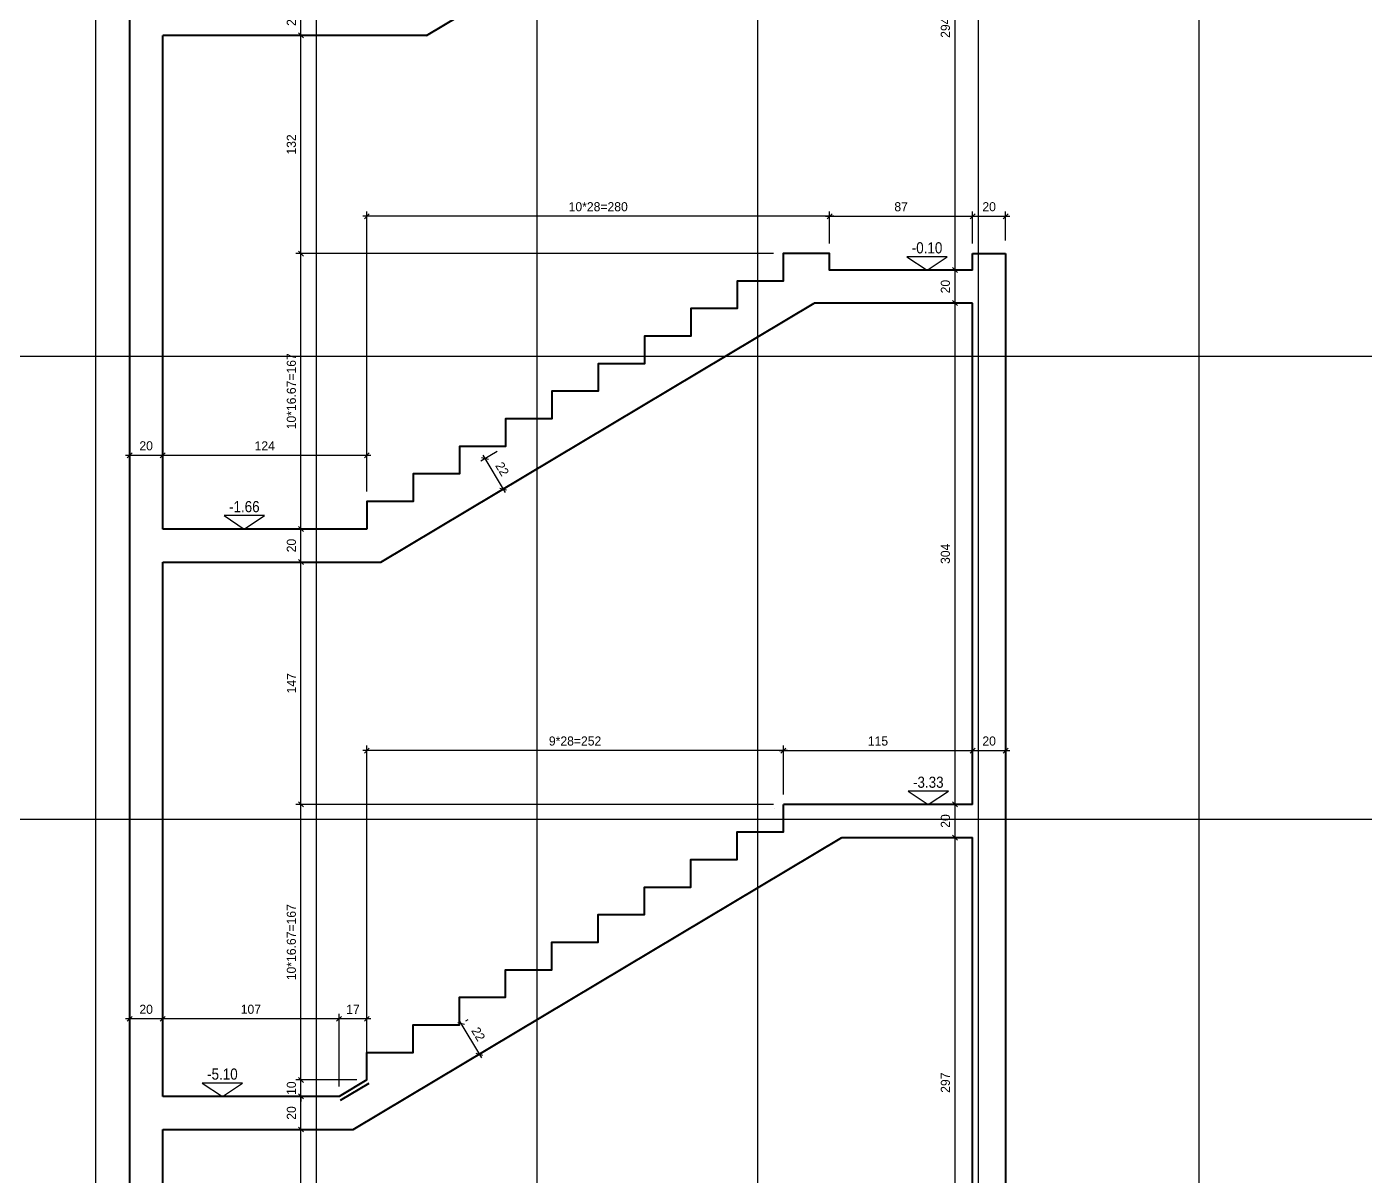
# Model space of a CAD drawing. Header units: inches. Extents: x -5298 to 11252, y 8210 to 22495.
# Drawn here: x 8336 to 9145, y 15499 to 16194 of the extents above; entities that cross this region are included whole.
import ezdxf
from ezdxf.enums import TextEntityAlignment as Align

# ---------------------------------------------------------------- set-up
doc = ezdxf.new("R2010")
doc.units = ezdxf.units.IN
doc.header["$LTSCALE"] = 55
doc.header["$MEASUREMENT"] = 0
doc.layers.get('Defpoints').update_dxf_attribs({"color": 40})
for name, color, linetype in [('BEAM', 3, 'Continuous'), ('dim', 2, 'Continuous'), ('otm-text', 1, 'Continuous'), ('P-lines', 3, 'Continuous')]:
    doc.layers.add(name, color=color, linetype=linetype)
doc.layers.add('W-Conc', color=3, linetype='Continuous', lineweight=40)
doc.styles.add('danmm', font='danmm.shx', dxfattribs={"width": 0.9})
doc.styles.add('HEBTXT', font='hebtxt-weld.shx')
doc.styles.add('ROMANS', font='romans')
doc.dimstyles.new('25', dxfattribs={"dimtxt": 5.5, "dimasz": 3, "dimexe": 3, "dimexo": 6, "dimgap": 3, "dimtad": 1, "dimdec": 0, "dimrnd": 0.5, "dimtxsty": 'HEBTXT', "dimblk1": 'OBLIQUE', "dimblk2": 'OBLIQUE', "dimsah": 1, "dimcen": 1, "dimdle": 2.5, "dimclre": 9, "dimclrt": 3, "dimazin": 3, "dimtfac": 1, "dimtdec": 0, "dimtix": 1, "dimtmove": 2, "dimatfit": 3, "dimldrblk": 'OBLIQUE'})

# ---------------------------------------------------------------- blocks, each defined once
blk = doc.blocks.new('MF1')
blk.add_lwpolyline([(30, 20), (0, 0), (-30, 20)], close=True)
at = {"style": 'ROMANS'}
blk.add_attdef('0', text='', height=6, dxfattribs=at).set_placement((0, 25), align=Align.CENTER)
blk = doc.blocks.new('_OBLIQUE')
at = {"color": 0, "linetype": 'ByBlock'}
blk.add_line((-0.5, -0.5), (0.5, 0.5), dxfattribs=at)
blk = doc.blocks.new('*D1338')
at = {"layer": 'Defpoints', "color": 0, "linetype": 'Continuous', "ltscale": 5, "transparency": 16777216}
for p in [(8625.3, 15940.48, -0.31), (8636.25, 15922.15, -0.31), (8623.78, 15914.69)]:
    blk.add_point(p, dxfattribs=at)
at = {"layer": 'dim', "color": 9, "linetype": 'Continuous', "lineweight": -2, "ltscale": 5, "transparency": 16777216}
for p, q in [((8620.15, 15937.4), (8610.25, 15931.49)), ((8631.1, 15919.07), (8621.2, 15913.15))]:
    blk.add_line(p, q, dxfattribs=at)
at = {"layer": 'dim', "color": 0, "linetype": 'Continuous', "lineweight": -2, "ltscale": 5, "transparency": 16777216}
blk.add_line((8611.54, 15935.17), (8625.06, 15912.55), dxfattribs=at)
at = {"layer": 'dim', "color": 0, "linetype": 'Continuous', "lineweight": -2, "ltscale": 5, "transparency": 16777216, "xscale": 3, "yscale": 3, "zscale": 3}
for p, rotation in [((8612.82, 15933.02), 120.8584392235483), ((8623.78, 15914.69), 300.8584392235483)]:
    blk.add_blockref('_OBLIQUE', p, dxfattribs=dict(at, rotation=rotation))
at = {"layer": 'dim', "color": 3, "linetype": 'Continuous', "ltscale": 5, "transparency": 16777216, "insert": (8623.24, 15926.81), "char_height": 5.5, "attachment_point": 5, "rotation": 300.85844, "style": 'HEBTXT'}
blk.add_mtext('\\A1;22', dxfattribs=at)
blk = doc.blocks.new('*D1339')
at = {"layer": 'Defpoints', "color": 0, "linetype": 'Continuous', "ltscale": 5, "transparency": 16777216}
for p in [(8597.31, 15590.49, -0.31), (8608.29, 15572.11, -0.31), (8609.34, 15572.74)]:
    blk.add_point(p, dxfattribs=at)
at = {"layer": 'dim', "color": 0, "linetype": 'Continuous', "lineweight": -2, "ltscale": 5, "transparency": 16777216}
blk.add_line((8597.08, 15593.26), (8610.62, 15570.6), dxfattribs=at)
at = {"layer": 'dim', "color": 9, "linetype": 'Continuous', "lineweight": -2, "ltscale": 5, "transparency": 16777216}
for p, q in [((8602.46, 15593.57), (8600.93, 15592.66)), ((8613.44, 15575.19), (8611.91, 15574.28))]:
    blk.add_line(p, q, dxfattribs=at)
at = {"layer": 'dim', "color": 0, "linetype": 'Continuous', "lineweight": -2, "ltscale": 5, "transparency": 16777216, "xscale": 3, "yscale": 3, "zscale": 3}
for p, rotation in [((8598.36, 15591.12), 120.8584392422524), ((8609.34, 15572.74), 300.8584392422524)]:
    blk.add_blockref('_OBLIQUE', p, dxfattribs=dict(at, rotation=rotation))
at = {"layer": 'dim', "color": 3, "linetype": 'Continuous', "ltscale": 5, "transparency": 16777216, "insert": (8608.78, 15584.88), "char_height": 5.5, "attachment_point": 5, "rotation": 300.85844, "style": 'HEBTXT'}
blk.add_mtext('\\A1;22', dxfattribs=at)
blk = doc.blocks.new('*D1444')
at = {"layer": 'Defpoints', "color": 0, "linetype": 'Continuous', "ltscale": 5, "transparency": 16777216}
for p in [(8501.44, 15527.16), (8507.22, 15527.16, -0.31), (8793.31, 15407.16, -0.31)]:
    blk.add_point(p, dxfattribs=at)
at = {"layer": 'dim', "color": 9, "linetype": 'Continuous', "lineweight": -2, "ltscale": 5, "transparency": 16777216}
for p, q in [((8501.22, 15527.16), (8498.44, 15527.16)), ((8787.31, 15407.16), (8498.44, 15407.16))]:
    blk.add_line(p, q, dxfattribs=at)
at = {"layer": 'dim', "color": 0, "linetype": 'Continuous', "lineweight": -2, "ltscale": 5, "transparency": 16777216}
blk.add_line((8501.44, 15404.66), (8501.44, 15529.66), dxfattribs=at)
at = {"layer": 'dim', "color": 0, "linetype": 'Continuous', "lineweight": -2, "ltscale": 5, "transparency": 16777216, "xscale": 3, "yscale": 3, "zscale": 3}
for p, rotation in [((8501.44, 15527.16), 90), ((8501.44, 15407.16), 270)]:
    blk.add_blockref('_OBLIQUE', p, dxfattribs=dict(at, rotation=rotation))
at = {"layer": 'dim', "color": 3, "linetype": 'Continuous', "ltscale": 5, "transparency": 16777216, "insert": (8495.69, 15467.16), "char_height": 5.5, "attachment_point": 5, "rotation": 90, "style": 'HEBTXT'}
blk.add_mtext('\\A1;120', dxfattribs=at)
blk = doc.blocks.new('*D1445')
at = {"layer": 'Defpoints', "color": 0, "linetype": 'Continuous', "ltscale": 5, "transparency": 16777216}
for p in [(8501.44, 15547.16), (8508.29, 15547.16, -0.31), (8507.22, 15527.16, -0.31)]:
    blk.add_point(p, dxfattribs=at)
at = {"layer": 'dim', "color": 0, "linetype": 'Continuous', "lineweight": -2, "ltscale": 5, "transparency": 16777216}
blk.add_line((8501.44, 15524.66), (8501.44, 15549.66), dxfattribs=at)
at = {"layer": 'dim', "color": 9, "linetype": 'Continuous', "lineweight": -2, "ltscale": 5, "transparency": 16777216}
for p, q in [((8502.29, 15547.16), (8498.44, 15547.16)), ((8501.22, 15527.16), (8498.44, 15527.16))]:
    blk.add_line(p, q, dxfattribs=at)
at = {"layer": 'dim', "color": 0, "linetype": 'Continuous', "lineweight": -2, "ltscale": 5, "transparency": 16777216, "xscale": 3, "yscale": 3, "zscale": 3}
for p, rotation in [((8501.44, 15547.16), 90), ((8501.44, 15527.16), 270)]:
    blk.add_blockref('_OBLIQUE', p, dxfattribs=dict(at, rotation=rotation))
at = {"layer": 'dim', "color": 3, "linetype": 'Continuous', "ltscale": 5, "transparency": 16777216, "insert": (8495.69, 15537.16), "char_height": 5.5, "attachment_point": 5, "rotation": 90, "style": 'HEBTXT'}
blk.add_mtext('\\A1;20', dxfattribs=at)
blk = doc.blocks.new('*D1446')
at = {"layer": 'Defpoints', "color": 0, "linetype": 'Continuous', "ltscale": 5, "transparency": 16777216}
for p in [(8501.44, 15557.16), (8541.31, 15557.16, -0.31), (8508.29, 15547.16, -0.31)]:
    blk.add_point(p, dxfattribs=at)
at = {"layer": 'dim', "color": 9, "linetype": 'Continuous', "lineweight": -2, "ltscale": 5, "transparency": 16777216}
for p, q in [((8535.31, 15557.16), (8498.44, 15557.16)), ((8502.29, 15547.16), (8498.44, 15547.16))]:
    blk.add_line(p, q, dxfattribs=at)
at = {"layer": 'dim', "color": 0, "linetype": 'Continuous', "lineweight": -2, "ltscale": 5, "transparency": 16777216}
for p, q in [((8501.44, 15557.16), (8501.44, 15560.16)), ((8501.44, 15547.16), (8501.44, 15557.16)), ((8501.44, 15547.16), (8501.44, 15544.16))]:
    blk.add_line(p, q, dxfattribs=at)
at = {"layer": 'dim', "color": 0, "linetype": 'Continuous', "lineweight": -2, "ltscale": 5, "transparency": 16777216, "xscale": 3, "yscale": 3, "zscale": 3}
for p, rotation in [((8501.44, 15557.16), 270), ((8501.44, 15547.16), 90)]:
    blk.add_blockref('_OBLIQUE', p, dxfattribs=dict(at, rotation=rotation))
at = {"layer": 'dim', "color": 3, "linetype": 'Continuous', "ltscale": 5, "transparency": 16777216, "insert": (8495.69, 15552.16), "char_height": 5.5, "attachment_point": 5, "rotation": 90, "style": 'HEBTXT'}
blk.add_mtext('\\A1;10', dxfattribs=at)
blk = doc.blocks.new('*D1447')
at = {"layer": 'Defpoints', "color": 0, "linetype": 'Continuous', "ltscale": 5, "transparency": 16777216}
for p in [(8501.44, 15723.82), (8793.31, 15723.82, -0.31), (8541.31, 15557.16, -0.31)]:
    blk.add_point(p, dxfattribs=at)
at = {"layer": 'dim', "color": 0, "linetype": 'Continuous', "lineweight": -2, "ltscale": 5, "transparency": 16777216}
blk.add_line((8501.44, 15554.66), (8501.44, 15726.32), dxfattribs=at)
at = {"layer": 'dim', "color": 9, "linetype": 'Continuous', "lineweight": -2, "ltscale": 5, "transparency": 16777216}
for p, q in [((8787.31, 15723.82), (8498.44, 15723.82)), ((8535.31, 15557.16), (8498.44, 15557.16))]:
    blk.add_line(p, q, dxfattribs=at)
at = {"layer": 'dim', "color": 0, "linetype": 'Continuous', "lineweight": -2, "ltscale": 5, "transparency": 16777216, "xscale": 3, "yscale": 3, "zscale": 3}
for p, rotation in [((8501.44, 15723.82), 90), ((8501.44, 15557.16), 270)]:
    blk.add_blockref('_OBLIQUE', p, dxfattribs=dict(at, rotation=rotation))
at = {"layer": 'dim', "color": 3, "linetype": 'Continuous', "ltscale": 5, "transparency": 16777216, "insert": (8495.69, 15640.49), "char_height": 5.5, "attachment_point": 5, "rotation": 90, "style": 'HEBTXT'}
blk.add_mtext('\\A1;10*16.67=167', dxfattribs=at)
blk = doc.blocks.new('*D1448')
at = {"layer": 'Defpoints', "color": 0, "linetype": 'Continuous', "ltscale": 5, "transparency": 16777216}
for p in [(8501.44, 15870.48), (8506.86, 15870.48, -0.31), (8793.31, 15723.82, -0.31)]:
    blk.add_point(p, dxfattribs=at)
at = {"layer": 'dim', "color": 0, "linetype": 'Continuous', "lineweight": -2, "ltscale": 5, "transparency": 16777216}
blk.add_line((8501.44, 15721.32), (8501.44, 15872.98), dxfattribs=at)
at = {"layer": 'dim', "color": 9, "linetype": 'Continuous', "lineweight": -2, "ltscale": 5, "transparency": 16777216}
for p, q in [((8500.86, 15870.48), (8498.44, 15870.48)), ((8787.31, 15723.82), (8498.44, 15723.82))]:
    blk.add_line(p, q, dxfattribs=at)
at = {"layer": 'dim', "color": 0, "linetype": 'Continuous', "lineweight": -2, "ltscale": 5, "transparency": 16777216, "xscale": 3, "yscale": 3, "zscale": 3}
for p, rotation in [((8501.44, 15870.48), 90), ((8501.44, 15723.82), 270)]:
    blk.add_blockref('_OBLIQUE', p, dxfattribs=dict(at, rotation=rotation))
at = {"layer": 'dim', "color": 3, "linetype": 'Continuous', "ltscale": 5, "transparency": 16777216, "insert": (8495.69, 15797.15), "char_height": 5.5, "attachment_point": 5, "rotation": 90, "style": 'HEBTXT'}
blk.add_mtext('\\A1;147', dxfattribs=at)
blk = doc.blocks.new('*D1437')
at = {"layer": 'Defpoints', "color": 0, "linetype": 'Continuous', "ltscale": 5, "transparency": 16777216}
for p in [(8501.44, 15890.48), (8507.78, 15890.48, -0.31), (8506.86, 15870.48, -0.31)]:
    blk.add_point(p, dxfattribs=at)
at = {"layer": 'dim', "color": 9, "linetype": 'Continuous', "lineweight": -2, "ltscale": 5, "transparency": 16777216}
for p, q in [((8501.78, 15890.48), (8498.44, 15890.48)), ((8500.86, 15870.48), (8498.44, 15870.48))]:
    blk.add_line(p, q, dxfattribs=at)
at = {"layer": 'dim', "color": 0, "linetype": 'Continuous', "lineweight": -2, "ltscale": 5, "transparency": 16777216}
blk.add_line((8501.44, 15867.98), (8501.44, 15892.98), dxfattribs=at)
at = {"layer": 'dim', "color": 0, "linetype": 'Continuous', "lineweight": -2, "ltscale": 5, "transparency": 16777216, "xscale": 3, "yscale": 3, "zscale": 3}
for p, rotation in [((8501.44, 15890.48), 90), ((8501.44, 15870.48), 270)]:
    blk.add_blockref('_OBLIQUE', p, dxfattribs=dict(at, rotation=rotation))
at = {"layer": 'dim', "color": 3, "linetype": 'Continuous', "ltscale": 5, "transparency": 16777216, "insert": (8495.69, 15880.48), "char_height": 5.5, "attachment_point": 5, "rotation": 90, "style": 'HEBTXT'}
blk.add_mtext('\\A1;20', dxfattribs=at)
blk = doc.blocks.new('*D1438')
at = {"layer": 'Defpoints', "color": 0, "linetype": 'Continuous', "ltscale": 5, "transparency": 16777216}
for p in [(8501.44, 16057.16), (8793.3, 16057.16, -0.31), (8507.78, 15890.48, -0.31)]:
    blk.add_point(p, dxfattribs=at)
at = {"layer": 'dim', "color": 0, "linetype": 'Continuous', "lineweight": -2, "ltscale": 5, "transparency": 16777216}
blk.add_line((8501.44, 15887.98), (8501.44, 16059.66), dxfattribs=at)
at = {"layer": 'dim', "color": 9, "linetype": 'Continuous', "lineweight": -2, "ltscale": 5, "transparency": 16777216}
for p, q in [((8787.3, 16057.16), (8498.44, 16057.16)), ((8501.78, 15890.48), (8498.44, 15890.48))]:
    blk.add_line(p, q, dxfattribs=at)
at = {"layer": 'dim', "color": 0, "linetype": 'Continuous', "lineweight": -2, "ltscale": 5, "transparency": 16777216, "xscale": 3, "yscale": 3, "zscale": 3}
for p, rotation in [((8501.44, 16057.16), 90), ((8501.44, 15890.48), 270)]:
    blk.add_blockref('_OBLIQUE', p, dxfattribs=dict(at, rotation=rotation))
at = {"layer": 'dim', "color": 3, "linetype": 'Continuous', "ltscale": 5, "transparency": 16777216, "insert": (8495.69, 15973.82), "char_height": 5.5, "attachment_point": 5, "rotation": 90, "style": 'HEBTXT'}
blk.add_mtext('\\A1;10*16.67=167', dxfattribs=at)
blk = doc.blocks.new('*D1439')
at = {"layer": 'Defpoints', "color": 0, "linetype": 'Continuous', "ltscale": 5, "transparency": 16777216}
for p in [(8501.44, 16189.16), (8509.35, 16189.16, -0.5), (8793.3, 16057.16, -0.31)]:
    blk.add_point(p, dxfattribs=at)
at = {"layer": 'dim', "color": 9, "linetype": 'Continuous', "lineweight": -2, "ltscale": 5, "transparency": 16777216}
for p, q in [((8503.35, 16189.16), (8498.44, 16189.16)), ((8787.3, 16057.16), (8498.44, 16057.16))]:
    blk.add_line(p, q, dxfattribs=at)
at = {"layer": 'dim', "color": 0, "linetype": 'Continuous', "lineweight": -2, "ltscale": 5, "transparency": 16777216}
blk.add_line((8501.44, 16054.66), (8501.44, 16191.66), dxfattribs=at)
at = {"layer": 'dim', "color": 0, "linetype": 'Continuous', "lineweight": -2, "ltscale": 5, "transparency": 16777216, "xscale": 3, "yscale": 3, "zscale": 3}
for p, rotation in [((8501.44, 16189.16), 90), ((8501.44, 16057.16), 270)]:
    blk.add_blockref('_OBLIQUE', p, dxfattribs=dict(at, rotation=rotation))
at = {"layer": 'dim', "color": 3, "linetype": 'Continuous', "ltscale": 5, "transparency": 16777216, "insert": (8495.69, 16123.16), "char_height": 5.5, "attachment_point": 5, "rotation": 90, "style": 'HEBTXT'}
blk.add_mtext('\\A1;132', dxfattribs=at)
blk = doc.blocks.new('*D1440')
at = {"layer": 'Defpoints', "color": 0, "linetype": 'Continuous', "ltscale": 5, "transparency": 16777216}
for p in [(8501.44, 16208.81), (8508.61, 16208.81, -0.31), (8509.35, 16189.16, -0.5)]:
    blk.add_point(p, dxfattribs=at)
at = {"layer": 'dim', "color": 9, "linetype": 'Continuous', "lineweight": -2, "ltscale": 5, "transparency": 16777216}
for p, q in [((8502.61, 16208.81), (8498.44, 16208.81)), ((8503.35, 16189.16), (8498.44, 16189.16))]:
    blk.add_line(p, q, dxfattribs=at)
at = {"layer": 'dim', "color": 0, "linetype": 'Continuous', "lineweight": -2, "ltscale": 5, "transparency": 16777216}
blk.add_line((8501.44, 16186.66), (8501.44, 16211.31), dxfattribs=at)
at = {"layer": 'dim', "color": 0, "linetype": 'Continuous', "lineweight": -2, "ltscale": 5, "transparency": 16777216, "xscale": 3, "yscale": 3, "zscale": 3}
for p, rotation in [((8501.44, 16208.81), 90), ((8501.44, 16189.16), 270)]:
    blk.add_blockref('_OBLIQUE', p, dxfattribs=dict(at, rotation=rotation))
at = {"layer": 'dim', "color": 3, "linetype": 'Continuous', "ltscale": 5, "transparency": 16777216, "insert": (8495.69, 16198.98), "char_height": 5.5, "attachment_point": 5, "rotation": 90, "style": 'HEBTXT'}
blk.add_mtext('\\A1;20', dxfattribs=at)
blk = doc.blocks.new('*D1465')
at = {"layer": 'Defpoints', "color": 0, "linetype": 'Continuous', "ltscale": 5, "transparency": 16777216}
for p in [(8899.51, 16340.46, 0.35), (8897.11, 16047.16), (8902.25, 16047.16, -0.31)]:
    blk.add_point(p, dxfattribs=at)
at = {"layer": 'dim', "color": 0, "linetype": 'Continuous', "lineweight": -2, "ltscale": 5, "transparency": 16777216}
blk.add_line((8897.11, 16342.96), (8897.11, 16044.66), dxfattribs=at)
at = {"layer": 'dim', "color": 9, "linetype": 'Continuous', "lineweight": -2, "ltscale": 5, "transparency": 16777216}
for p, q in [((8893.51, 16340.46), (8894.11, 16340.46)), ((8896.25, 16047.16), (8894.11, 16047.16))]:
    blk.add_line(p, q, dxfattribs=at)
at = {"layer": 'dim', "color": 0, "linetype": 'Continuous', "lineweight": -2, "ltscale": 5, "transparency": 16777216, "xscale": 3, "yscale": 3, "zscale": 3}
for p, rotation in [((8897.11, 16340.46), 90), ((8897.11, 16047.16), 270)]:
    blk.add_blockref('_OBLIQUE', p, dxfattribs=dict(at, rotation=rotation))
at = {"layer": 'dim', "color": 3, "linetype": 'Continuous', "ltscale": 5, "transparency": 16777216, "insert": (8891.36, 16193.81), "char_height": 5.5, "attachment_point": 5, "rotation": 90, "style": 'HEBTXT'}
blk.add_mtext('\\A1;294', dxfattribs=at)
blk = doc.blocks.new('*D1466')
at = {"layer": 'Defpoints', "color": 0, "linetype": 'Continuous', "ltscale": 5, "transparency": 16777216}
for p in [(8902.25, 16047.16, -0.31), (8897.11, 16027.16), (8902.25, 16027.16, 0.38)]:
    blk.add_point(p, dxfattribs=at)
at = {"layer": 'dim', "color": 0, "linetype": 'Continuous', "lineweight": -2, "ltscale": 5, "transparency": 16777216}
blk.add_line((8897.11, 16049.66), (8897.11, 16024.66), dxfattribs=at)
at = {"layer": 'dim', "color": 9, "linetype": 'Continuous', "lineweight": -2, "ltscale": 5, "transparency": 16777216}
for p, q in [((8896.25, 16047.16), (8894.11, 16047.16)), ((8896.25, 16027.16), (8894.11, 16027.16))]:
    blk.add_line(p, q, dxfattribs=at)
at = {"layer": 'dim', "color": 0, "linetype": 'Continuous', "lineweight": -2, "ltscale": 5, "transparency": 16777216, "xscale": 3, "yscale": 3, "zscale": 3}
for p, rotation in [((8897.11, 16047.16), 90), ((8897.11, 16027.16), 270)]:
    blk.add_blockref('_OBLIQUE', p, dxfattribs=dict(at, rotation=rotation))
at = {"layer": 'dim', "color": 3, "linetype": 'Continuous', "ltscale": 5, "transparency": 16777216, "insert": (8891.36, 16037.16), "char_height": 5.5, "attachment_point": 5, "rotation": 90, "style": 'HEBTXT'}
blk.add_mtext('\\A1;20', dxfattribs=at)
blk = doc.blocks.new('*D1484')
at = {"layer": 'Defpoints', "color": 0, "linetype": 'Continuous', "ltscale": 5, "transparency": 16777216}
for p in [(8902.25, 16027.16, 0.38), (8897.11, 15723.82), (8902.25, 15723.82, -0.31)]:
    blk.add_point(p, dxfattribs=at)
at = {"layer": 'dim', "color": 9, "linetype": 'Continuous', "lineweight": -2, "ltscale": 5, "transparency": 16777216}
for p, q in [((8896.25, 16027.16), (8894.11, 16027.16)), ((8896.25, 15723.82), (8894.11, 15723.82))]:
    blk.add_line(p, q, dxfattribs=at)
at = {"layer": 'dim', "color": 0, "linetype": 'Continuous', "lineweight": -2, "ltscale": 5, "transparency": 16777216}
blk.add_line((8897.11, 16029.66), (8897.11, 15721.32), dxfattribs=at)
at = {"layer": 'dim', "color": 0, "linetype": 'Continuous', "lineweight": -2, "ltscale": 5, "transparency": 16777216, "xscale": 3, "yscale": 3, "zscale": 3}
for p, rotation in [((8897.11, 16027.16), 90), ((8897.11, 15723.82), 270)]:
    blk.add_blockref('_OBLIQUE', p, dxfattribs=dict(at, rotation=rotation))
at = {"layer": 'dim', "color": 3, "linetype": 'Continuous', "ltscale": 5, "transparency": 16777216, "insert": (8891.36, 15875.49), "char_height": 5.5, "attachment_point": 5, "rotation": 90, "style": 'HEBTXT'}
blk.add_mtext('\\A1;304', dxfattribs=at)
blk = doc.blocks.new('*D1485')
at = {"layer": 'Defpoints', "color": 0, "linetype": 'Continuous', "ltscale": 5, "transparency": 16777216}
for p in [(8902.25, 15723.82, -0.31), (8897.11, 15703.82), (8899.86, 15703.82, -0.31)]:
    blk.add_point(p, dxfattribs=at)
at = {"layer": 'dim', "color": 0, "linetype": 'Continuous', "lineweight": -2, "ltscale": 5, "transparency": 16777216}
blk.add_line((8897.11, 15726.32), (8897.11, 15701.32), dxfattribs=at)
at = {"layer": 'dim', "color": 9, "linetype": 'Continuous', "lineweight": -2, "ltscale": 5, "transparency": 16777216}
for p, q in [((8896.25, 15723.82), (8894.11, 15723.82)), ((8893.86, 15703.82), (8894.11, 15703.82))]:
    blk.add_line(p, q, dxfattribs=at)
at = {"layer": 'dim', "color": 0, "linetype": 'Continuous', "lineweight": -2, "ltscale": 5, "transparency": 16777216, "xscale": 3, "yscale": 3, "zscale": 3}
for p, rotation in [((8897.11, 15723.82), 90), ((8897.11, 15703.82), 270)]:
    blk.add_blockref('_OBLIQUE', p, dxfattribs=dict(at, rotation=rotation))
at = {"layer": 'dim', "color": 3, "linetype": 'Continuous', "ltscale": 5, "transparency": 16777216, "insert": (8891.36, 15713.82), "char_height": 5.5, "attachment_point": 5, "rotation": 90, "style": 'HEBTXT'}
blk.add_mtext('\\A1;20', dxfattribs=at)
blk = doc.blocks.new('*D1486')
at = {"layer": 'Defpoints', "color": 0, "linetype": 'Continuous', "ltscale": 5, "transparency": 16777216}
for p in [(8899.86, 15703.82, -0.31), (8897.11, 15407.16), (8902.25, 15407.16, -0.31)]:
    blk.add_point(p, dxfattribs=at)
at = {"layer": 'dim', "color": 9, "linetype": 'Continuous', "lineweight": -2, "ltscale": 5, "transparency": 16777216}
for p, q in [((8893.86, 15703.82), (8894.11, 15703.82)), ((8896.25, 15407.16), (8894.11, 15407.16))]:
    blk.add_line(p, q, dxfattribs=at)
at = {"layer": 'dim', "color": 0, "linetype": 'Continuous', "lineweight": -2, "ltscale": 5, "transparency": 16777216}
blk.add_line((8897.11, 15706.32), (8897.11, 15404.66), dxfattribs=at)
at = {"layer": 'dim', "color": 0, "linetype": 'Continuous', "lineweight": -2, "ltscale": 5, "transparency": 16777216, "xscale": 3, "yscale": 3, "zscale": 3}
for p, rotation in [((8897.11, 15703.82), 90), ((8897.11, 15407.16), 270)]:
    blk.add_blockref('_OBLIQUE', p, dxfattribs=dict(at, rotation=rotation))
at = {"layer": 'dim', "color": 3, "linetype": 'Continuous', "ltscale": 5, "transparency": 16777216, "insert": (8891.36, 15555.49), "char_height": 5.5, "attachment_point": 5, "rotation": 90, "style": 'HEBTXT'}
blk.add_mtext('\\A1;297', dxfattribs=at)
blk = doc.blocks.new('*D1490')
at = {"layer": 'Defpoints', "color": 0, "linetype": 'Continuous', "ltscale": 5, "transparency": 16777216}
for p in [(8907.81, 15756.43), (8907.81, 15736.38, 0.41), (8793.31, 15723.82, -0.31)]:
    blk.add_point(p, dxfattribs=at)
at = {"layer": 'dim', "color": 9, "linetype": 'Continuous', "lineweight": -2, "ltscale": 5, "transparency": 16777216}
for p, q in [((8793.31, 15729.82), (8793.31, 15759.43)), ((8907.81, 15742.38), (8907.81, 15759.43))]:
    blk.add_line(p, q, dxfattribs=at)
at = {"layer": 'dim', "color": 0, "linetype": 'Continuous', "lineweight": -2, "ltscale": 5, "transparency": 16777216}
blk.add_line((8790.81, 15756.43), (8910.31, 15756.43), dxfattribs=at)
at = {"layer": 'dim', "color": 0, "linetype": 'Continuous', "lineweight": -2, "ltscale": 5, "transparency": 16777216, "xscale": 3, "yscale": 3, "zscale": 3, "rotation": 180}
blk.add_blockref('_OBLIQUE', (8793.31, 15756.43), dxfattribs=at)
at = {"layer": 'dim', "color": 0, "linetype": 'Continuous', "lineweight": -2, "ltscale": 5, "transparency": 16777216, "xscale": 3, "yscale": 3, "zscale": 3}
blk.add_blockref('_OBLIQUE', (8907.81, 15756.43), dxfattribs=at)
at = {"layer": 'dim', "color": 3, "linetype": 'Continuous', "ltscale": 5, "transparency": 16777216, "insert": (8850.56, 15762.18), "char_height": 5.5, "attachment_point": 5, "style": 'HEBTXT'}
blk.add_mtext('\\A1;115', dxfattribs=at)
blk = doc.blocks.new('*D1491')
at = {"layer": 'Defpoints', "color": 0, "linetype": 'Continuous', "ltscale": 5, "transparency": 16777216}
for p in [(8927.81, 15756.43), (8927.81, 15752.18, 0.42), (8907.81, 15736.38, 0.41)]:
    blk.add_point(p, dxfattribs=at)
at = {"layer": 'dim', "color": 9, "linetype": 'Continuous', "lineweight": -2, "ltscale": 5, "transparency": 16777216}
for p, q in [((8907.81, 15742.38), (8907.81, 15759.43)), ((8927.81, 15758.18), (8927.81, 15759.43))]:
    blk.add_line(p, q, dxfattribs=at)
at = {"layer": 'dim', "color": 0, "linetype": 'Continuous', "lineweight": -2, "ltscale": 5, "transparency": 16777216}
blk.add_line((8905.31, 15756.43), (8930.31, 15756.43), dxfattribs=at)
at = {"layer": 'dim', "color": 0, "linetype": 'Continuous', "lineweight": -2, "ltscale": 5, "transparency": 16777216, "xscale": 3, "yscale": 3, "zscale": 3, "rotation": 180}
blk.add_blockref('_OBLIQUE', (8907.81, 15756.43), dxfattribs=at)
at = {"layer": 'dim', "color": 0, "linetype": 'Continuous', "lineweight": -2, "ltscale": 5, "transparency": 16777216, "xscale": 3, "yscale": 3, "zscale": 3}
blk.add_blockref('_OBLIQUE', (8927.81, 15756.43), dxfattribs=at)
at = {"layer": 'dim', "color": 3, "linetype": 'Continuous', "ltscale": 5, "transparency": 16777216, "insert": (8917.81, 15762.18), "char_height": 5.5, "attachment_point": 5, "style": 'HEBTXT'}
blk.add_mtext('\\A1;20', dxfattribs=at)
blk = doc.blocks.new('*D1492')
at = {"layer": 'Defpoints', "color": 0, "linetype": 'Continuous', "ltscale": 5, "transparency": 16777216}
for p in [(8541.31, 15756.43), (8793.31, 15723.82, -0.31), (8541.31, 15573.82, -0.31)]:
    blk.add_point(p, dxfattribs=at)
at = {"layer": 'dim', "color": 9, "linetype": 'Continuous', "lineweight": -2, "ltscale": 5, "transparency": 16777216}
for p, q in [((8541.31, 15579.82), (8541.31, 15759.43)), ((8793.31, 15729.82), (8793.31, 15759.43))]:
    blk.add_line(p, q, dxfattribs=at)
at = {"layer": 'dim', "color": 0, "linetype": 'Continuous', "lineweight": -2, "ltscale": 5, "transparency": 16777216}
blk.add_line((8795.81, 15756.43), (8538.81, 15756.43), dxfattribs=at)
at = {"layer": 'dim', "color": 0, "linetype": 'Continuous', "lineweight": -2, "ltscale": 5, "transparency": 16777216, "xscale": 3, "yscale": 3, "zscale": 3, "rotation": 180}
blk.add_blockref('_OBLIQUE', (8541.31, 15756.43), dxfattribs=at)
at = {"layer": 'dim', "color": 0, "linetype": 'Continuous', "lineweight": -2, "ltscale": 5, "transparency": 16777216, "xscale": 3, "yscale": 3, "zscale": 3}
blk.add_blockref('_OBLIQUE', (8793.31, 15756.43), dxfattribs=at)
at = {"layer": 'dim', "color": 3, "linetype": 'Continuous', "ltscale": 5, "transparency": 16777216, "insert": (8667.31, 15762.18), "char_height": 5.5, "attachment_point": 5, "style": 'HEBTXT'}
blk.add_mtext('\\A1;9*28=252', dxfattribs=at)
blk = doc.blocks.new('*D1493')
at = {"layer": 'Defpoints', "color": 0, "linetype": 'Continuous', "ltscale": 5, "transparency": 16777216}
for p in [(8524.53, 15594.12), (8541.31, 15557.16, -0.31), (8524.53, 15547.16, -0.31)]:
    blk.add_point(p, dxfattribs=at)
at = {"layer": 'dim', "color": 9, "linetype": 'Continuous', "lineweight": -2, "ltscale": 5, "transparency": 16777216}
for p, q in [((8524.53, 15553.16), (8524.53, 15597.12)), ((8541.31, 15563.16), (8541.31, 15597.12))]:
    blk.add_line(p, q, dxfattribs=at)
at = {"layer": 'dim', "color": 0, "linetype": 'Continuous', "lineweight": -2, "ltscale": 5, "transparency": 16777216}
blk.add_line((8543.81, 15594.12), (8522.03, 15594.12), dxfattribs=at)
at = {"layer": 'dim', "color": 0, "linetype": 'Continuous', "lineweight": -2, "ltscale": 5, "transparency": 16777216, "xscale": 3, "yscale": 3, "zscale": 3, "rotation": 180}
blk.add_blockref('_OBLIQUE', (8524.53, 15594.12), dxfattribs=at)
at = {"layer": 'dim', "color": 0, "linetype": 'Continuous', "lineweight": -2, "ltscale": 5, "transparency": 16777216, "xscale": 3, "yscale": 3, "zscale": 3}
blk.add_blockref('_OBLIQUE', (8541.31, 15594.12), dxfattribs=at)
at = {"layer": 'dim', "color": 3, "linetype": 'Continuous', "ltscale": 5, "transparency": 16777216, "insert": (8532.92, 15599.87), "char_height": 5.5, "attachment_point": 5, "style": 'HEBTXT'}
blk.add_mtext('\\A1;17', dxfattribs=at)
blk = doc.blocks.new('*D1494')
at = {"layer": 'Defpoints', "color": 0, "linetype": 'Continuous', "ltscale": 5, "transparency": 16777216}
for p in [(8417.81, 15594.12), (8417.81, 15581.56, 0.12), (8524.53, 15547.16, -0.31)]:
    blk.add_point(p, dxfattribs=at)
at = {"layer": 'dim', "color": 9, "linetype": 'Continuous', "lineweight": -2, "ltscale": 5, "transparency": 16777216}
for p, q in [((8417.81, 15587.56), (8417.81, 15597.12)), ((8524.53, 15553.16), (8524.53, 15597.12))]:
    blk.add_line(p, q, dxfattribs=at)
at = {"layer": 'dim', "color": 0, "linetype": 'Continuous', "lineweight": -2, "ltscale": 5, "transparency": 16777216}
blk.add_line((8527.03, 15594.12), (8415.31, 15594.12), dxfattribs=at)
at = {"layer": 'dim', "color": 0, "linetype": 'Continuous', "lineweight": -2, "ltscale": 5, "transparency": 16777216, "xscale": 3, "yscale": 3, "zscale": 3, "rotation": 180}
blk.add_blockref('_OBLIQUE', (8417.81, 15594.12), dxfattribs=at)
at = {"layer": 'dim', "color": 0, "linetype": 'Continuous', "lineweight": -2, "ltscale": 5, "transparency": 16777216, "xscale": 3, "yscale": 3, "zscale": 3}
blk.add_blockref('_OBLIQUE', (8524.53, 15594.12), dxfattribs=at)
at = {"layer": 'dim', "color": 3, "linetype": 'Continuous', "ltscale": 5, "transparency": 16777216, "insert": (8471.17, 15599.87), "char_height": 5.5, "attachment_point": 5, "style": 'HEBTXT'}
blk.add_mtext('\\A1;107', dxfattribs=at)
blk = doc.blocks.new('*D1495')
at = {"layer": 'Defpoints', "color": 0, "linetype": 'Continuous', "ltscale": 5, "transparency": 16777216}
for p in [(8397.81, 15594.12), (8397.81, 15581.56, 0.11), (8417.81, 15581.56, 0.12)]:
    blk.add_point(p, dxfattribs=at)
at = {"layer": 'dim', "color": 9, "linetype": 'Continuous', "lineweight": -2, "ltscale": 5, "transparency": 16777216}
for p, q in [((8397.81, 15587.56), (8397.81, 15597.12)), ((8417.81, 15587.56), (8417.81, 15597.12))]:
    blk.add_line(p, q, dxfattribs=at)
at = {"layer": 'dim', "color": 0, "linetype": 'Continuous', "lineweight": -2, "ltscale": 5, "transparency": 16777216}
blk.add_line((8420.31, 15594.12), (8395.31, 15594.12), dxfattribs=at)
at = {"layer": 'dim', "color": 0, "linetype": 'Continuous', "lineweight": -2, "ltscale": 5, "transparency": 16777216, "xscale": 3, "yscale": 3, "zscale": 3, "rotation": 180}
blk.add_blockref('_OBLIQUE', (8397.81, 15594.12), dxfattribs=at)
at = {"layer": 'dim', "color": 0, "linetype": 'Continuous', "lineweight": -2, "ltscale": 5, "transparency": 16777216, "xscale": 3, "yscale": 3, "zscale": 3}
blk.add_blockref('_OBLIQUE', (8417.81, 15594.12), dxfattribs=at)
at = {"layer": 'dim', "color": 3, "linetype": 'Continuous', "ltscale": 5, "transparency": 16777216, "insert": (8407.81, 15599.87), "char_height": 5.5, "attachment_point": 5, "style": 'HEBTXT'}
blk.add_mtext('\\A1;20', dxfattribs=at)
blk = doc.blocks.new('*D1496')
at = {"layer": 'Defpoints', "color": 0, "linetype": 'Continuous', "ltscale": 5, "transparency": 16777216}
for p in [(8907.81, 16079.7), (8821.3, 16057.16, -0.31), (8907.81, 16057.16, 0.4)]:
    blk.add_point(p, dxfattribs=at)
at = {"layer": 'dim', "color": 9, "linetype": 'Continuous', "lineweight": -2, "ltscale": 5, "transparency": 16777216}
for p, q in [((8821.3, 16063.16), (8821.3, 16082.7)), ((8907.81, 16063.16), (8907.81, 16082.7))]:
    blk.add_line(p, q, dxfattribs=at)
at = {"layer": 'dim', "color": 0, "linetype": 'Continuous', "lineweight": -2, "ltscale": 5, "transparency": 16777216}
blk.add_line((8818.8, 16079.7), (8910.31, 16079.7), dxfattribs=at)
at = {"layer": 'dim', "color": 0, "linetype": 'Continuous', "lineweight": -2, "ltscale": 5, "transparency": 16777216, "xscale": 3, "yscale": 3, "zscale": 3, "rotation": 180}
blk.add_blockref('_OBLIQUE', (8821.3, 16079.7), dxfattribs=at)
at = {"layer": 'dim', "color": 0, "linetype": 'Continuous', "lineweight": -2, "ltscale": 5, "transparency": 16777216, "xscale": 3, "yscale": 3, "zscale": 3}
blk.add_blockref('_OBLIQUE', (8907.81, 16079.7), dxfattribs=at)
at = {"layer": 'dim', "color": 3, "linetype": 'Continuous', "ltscale": 5, "transparency": 16777216, "insert": (8864.56, 16085.45), "char_height": 5.5, "attachment_point": 5, "style": 'HEBTXT'}
blk.add_mtext('\\A1;87', dxfattribs=at)
blk = doc.blocks.new('*D1497')
at = {"layer": 'Defpoints', "color": 0, "linetype": 'Continuous', "ltscale": 5, "transparency": 16777216}
for p in [(8927.81, 16079.7), (8927.81, 16058.96, 0.4), (8907.81, 16057.16, 0.4)]:
    blk.add_point(p, dxfattribs=at)
at = {"layer": 'dim', "color": 9, "linetype": 'Continuous', "lineweight": -2, "ltscale": 5, "transparency": 16777216}
for p, q in [((8907.81, 16063.16), (8907.81, 16082.7)), ((8927.81, 16064.96), (8927.81, 16082.7))]:
    blk.add_line(p, q, dxfattribs=at)
at = {"layer": 'dim', "color": 0, "linetype": 'Continuous', "lineweight": -2, "ltscale": 5, "transparency": 16777216}
blk.add_line((8905.31, 16079.7), (8930.31, 16079.7), dxfattribs=at)
at = {"layer": 'dim', "color": 0, "linetype": 'Continuous', "lineweight": -2, "ltscale": 5, "transparency": 16777216, "xscale": 3, "yscale": 3, "zscale": 3, "rotation": 180}
blk.add_blockref('_OBLIQUE', (8907.81, 16079.7), dxfattribs=at)
at = {"layer": 'dim', "color": 0, "linetype": 'Continuous', "lineweight": -2, "ltscale": 5, "transparency": 16777216, "xscale": 3, "yscale": 3, "zscale": 3}
blk.add_blockref('_OBLIQUE', (8927.81, 16079.7), dxfattribs=at)
at = {"layer": 'dim', "color": 3, "linetype": 'Continuous', "ltscale": 5, "transparency": 16777216, "insert": (8917.81, 16085.45), "char_height": 5.5, "attachment_point": 5, "style": 'HEBTXT'}
blk.add_mtext('\\A1;20', dxfattribs=at)
blk = doc.blocks.new('*D1498')
at = {"layer": 'Defpoints', "color": 0, "linetype": 'Continuous', "ltscale": 5, "transparency": 16777216}
for p in [(8541.31, 16079.7), (8821.3, 16057.16, -0.31), (8541.31, 15907.14, -0.31)]:
    blk.add_point(p, dxfattribs=at)
at = {"layer": 'dim', "color": 9, "linetype": 'Continuous', "lineweight": -2, "ltscale": 5, "transparency": 16777216}
for p, q in [((8541.31, 15913.14), (8541.31, 16082.7)), ((8821.3, 16063.16), (8821.3, 16082.7))]:
    blk.add_line(p, q, dxfattribs=at)
at = {"layer": 'dim', "color": 0, "linetype": 'Continuous', "lineweight": -2, "ltscale": 5, "transparency": 16777216}
blk.add_line((8823.8, 16079.7), (8538.81, 16079.7), dxfattribs=at)
at = {"layer": 'dim', "color": 0, "linetype": 'Continuous', "lineweight": -2, "ltscale": 5, "transparency": 16777216, "xscale": 3, "yscale": 3, "zscale": 3, "rotation": 180}
blk.add_blockref('_OBLIQUE', (8541.31, 16079.7), dxfattribs=at)
at = {"layer": 'dim', "color": 0, "linetype": 'Continuous', "lineweight": -2, "ltscale": 5, "transparency": 16777216, "xscale": 3, "yscale": 3, "zscale": 3}
blk.add_blockref('_OBLIQUE', (8821.3, 16079.7), dxfattribs=at)
at = {"layer": 'dim', "color": 3, "linetype": 'Continuous', "ltscale": 5, "transparency": 16777216, "insert": (8681.3, 16085.45), "char_height": 5.5, "attachment_point": 5, "style": 'HEBTXT'}
blk.add_mtext('\\A1;10*28=280', dxfattribs=at)
blk = doc.blocks.new('*D1499')
at = {"layer": 'Defpoints', "color": 0, "linetype": 'Continuous', "ltscale": 5, "transparency": 16777216}
for p in [(8417.81, 15935.05), (8417.81, 15907.14, 0.09), (8541.31, 15907.14, -0.31)]:
    blk.add_point(p, dxfattribs=at)
at = {"layer": 'dim', "color": 9, "linetype": 'Continuous', "lineweight": -2, "ltscale": 5, "transparency": 16777216}
for p, q in [((8417.81, 15913.14), (8417.81, 15938.05)), ((8541.31, 15913.14), (8541.31, 15938.05))]:
    blk.add_line(p, q, dxfattribs=at)
at = {"layer": 'dim', "color": 0, "linetype": 'Continuous', "lineweight": -2, "ltscale": 5, "transparency": 16777216}
blk.add_line((8543.81, 15935.05), (8415.31, 15935.05), dxfattribs=at)
at = {"layer": 'dim', "color": 0, "linetype": 'Continuous', "lineweight": -2, "ltscale": 5, "transparency": 16777216, "xscale": 3, "yscale": 3, "zscale": 3, "rotation": 180}
blk.add_blockref('_OBLIQUE', (8417.81, 15935.05), dxfattribs=at)
at = {"layer": 'dim', "color": 0, "linetype": 'Continuous', "lineweight": -2, "ltscale": 5, "transparency": 16777216, "xscale": 3, "yscale": 3, "zscale": 3}
blk.add_blockref('_OBLIQUE', (8541.31, 15935.05), dxfattribs=at)
at = {"layer": 'dim', "color": 3, "linetype": 'Continuous', "ltscale": 5, "transparency": 16777216, "insert": (8479.56, 15940.8), "char_height": 5.5, "attachment_point": 5, "style": 'HEBTXT'}
blk.add_mtext('\\A1;124', dxfattribs=at)
blk = doc.blocks.new('*D1500')
at = {"layer": 'Defpoints', "color": 0, "linetype": 'Continuous', "ltscale": 5, "transparency": 16777216}
for p in [(8397.81, 15935.05), (8397.81, 15919.24, 0.07), (8417.81, 15907.14, 0.09)]:
    blk.add_point(p, dxfattribs=at)
at = {"layer": 'dim', "color": 9, "linetype": 'Continuous', "lineweight": -2, "ltscale": 5, "transparency": 16777216}
for p, q in [((8397.81, 15925.24), (8397.81, 15938.05)), ((8417.81, 15913.14), (8417.81, 15938.05))]:
    blk.add_line(p, q, dxfattribs=at)
at = {"layer": 'dim', "color": 0, "linetype": 'Continuous', "lineweight": -2, "ltscale": 5, "transparency": 16777216}
blk.add_line((8420.31, 15935.05), (8395.31, 15935.05), dxfattribs=at)
at = {"layer": 'dim', "color": 0, "linetype": 'Continuous', "lineweight": -2, "ltscale": 5, "transparency": 16777216, "xscale": 3, "yscale": 3, "zscale": 3, "rotation": 180}
blk.add_blockref('_OBLIQUE', (8397.81, 15935.05), dxfattribs=at)
at = {"layer": 'dim', "color": 0, "linetype": 'Continuous', "lineweight": -2, "ltscale": 5, "transparency": 16777216, "xscale": 3, "yscale": 3, "zscale": 3}
blk.add_blockref('_OBLIQUE', (8417.81, 15935.05), dxfattribs=at)
at = {"layer": 'dim', "color": 3, "linetype": 'Continuous', "ltscale": 5, "transparency": 16777216, "insert": (8407.81, 15940.8), "char_height": 5.5, "attachment_point": 5, "style": 'HEBTXT'}
blk.add_mtext('\\A1;20', dxfattribs=at)

msp = doc.modelspace()

# ---------------------------------------------------------------- linework, layer by layer
at = {"layer": 'BEAM', "color": 5}
for p, q in [((8377.438, 11513.244), (8377.438, 18236.017)), ((8510.932, 11513.244), (8510.932, 18236.017)), ((8644.426, 11513.244), (8644.426, 18236.017)), ((8777.92, 11513.244), (8777.92, 18236.017)), ((8911.414, 11513.244), (8911.414, 18236.017)), ((9044.908, 11513.244), (9044.908, 18236.017)), ((7576.475, 15995.093), (10780.328, 15995.093)), ((7576.475, 15714.977), (10780.328, 15714.977))]:
    msp.add_line(p, q, dxfattribs=at)
at = {"layer": 'dim', "ltscale": 5, "elevation": -0.655}
msp.add_lwpolyline([(8787.686, 15721.325), (8787.811, 15721.325)], dxfattribs=at)
at = {"layer": 'W-Conc', "ltscale": 5}
for p, q in [((8397.806, 16869.685, -0.473), (8397.806, 15127.16, -0.296)), ((8577.379, 16189.16, -1.271), (8831.512, 16340.46, -1.271)), ((8417.811, 15890.48, -0.364), (8417.811, 16189.16, -0.396)), ((8907.81, 16047.16, -0.073), (8907.81, 16057.16, -0.075)), ((8907.81, 16057.16, -0.954), (8927.807, 16057.16, -0.954)), ((8927.807, 16057.16, -0.048), (8927.806, 15127.16, 0.014)), ((8549.781, 15870.48, -0.757), (8812.006, 16027.16, -0.762)), ((8907.81, 16027.16, -0.071), (8812.006, 16027.16, -0.071)), ((8907.81, 15723.82, -0.038), (8907.81, 16027.16, -0.071)), ((8417.811, 15547.16, -0.328), (8417.811, 15870.48, -0.362)), ((8533.05, 15527.16, -0.757), (8828.714, 15703.82, -0.762)), ((8907.81, 15407.16, -0.004), (8907.81, 15703.82, -0.036)), ((8542.52, 15554.971, -0.758), (8525.215, 15544.66, -0.758)), ((8417.811, 15247.16, -0.296), (8417.811, 15527.16, -0.326))]:
    msp.add_line(p, q, dxfattribs=at)
for points, elevation in [([(8577.379, 16189.16), (8417.811, 16189.16)], -0.954), ([(8907.81, 16047.16), (8821.301, 16047.16), (8821.301, 16057.16), (8793.301, 16057.16), (8793.301, 16040.5), (8765.309, 16040.5), (8765.301, 16023.83), (8737.301, 16023.83), (8737.301, 16007.16), (8709.301, 16007.16), (8709.301, 15990.49), (8681.301, 15990.49), (8681.301, 15973.82), (8653.301, 15973.82), (8653.301, 15957.15), (8625.301, 15957.15), (8625.301, 15940.48), (8597.301, 15940.48), (8597.301, 15923.81), (8569.301, 15923.81), (8569.301, 15907.14), (8541.307, 15907.141), (8541.307, 15890.48)], -0.762), ([(8541.309, 15890.48), (8417.811, 15890.48)], -0.762), ([(8417.811, 15870.48), (8549.781, 15870.48)], -0.762), ([(8541.312, 15557.16), (8541.312, 15557.16), (8541.312, 15573.821), (8569.307, 15573.82), (8569.307, 15590.49), (8597.307, 15590.49), (8597.307, 15607.16), (8625.307, 15607.16), (8625.307, 15623.83), (8653.307, 15623.83), (8653.307, 15640.5), (8681.307, 15640.5), (8681.307, 15657.17), (8709.307, 15657.17), (8709.307, 15673.84), (8737.307, 15673.84), (8737.307, 15690.51), (8765.307, 15690.51), (8765.307, 15707.18), (8793.307, 15707.18), (8793.307, 15723.82)], -0.762), ([(8907.81, 15723.82), (8793.307, 15723.82)], -0.762), ([(8828.714, 15703.82), (8907.81, 15703.82)], -0.762), ([(8541.312, 15557.16), (8541.309, 15557.16), (8524.527, 15547.16), (8417.811, 15547.16)], -0.758), ([(8417.811, 15527.16), (8533.05, 15527.16)], -0.758)]:
    msp.add_lwpolyline(points, dxfattribs=dict(at, elevation=elevation))

# ---------------------------------------------------------------- block references
at = {"layer": 'P-lines', "color": 3}
ref = msp.add_blockref('MF1', (8880.255, 16047.085, -0.762), dxfattribs=dict(at, xscale=-0.4065600000089035, yscale=0.4065600000089035, zscale=0.4065600000089035))
ref.add_attrib('-3.25', '-0.10', dxfattribs={"layer": 'otm-text', "height": 6.75, "style": 'danmm', "width": 0.9}).set_placement((8880.255, 16057.249, -0.762), align=Align.CENTER)
ref = msp.add_blockref('MF1', (8467.203, 15890.48, -0.762), dxfattribs=dict(at, xscale=-0.4065600000089035, yscale=0.4065600000089035, zscale=0.4065600000089035))
ref.add_attrib('-3.25', '-1.66', dxfattribs={"layer": 'otm-text', "height": 6.75, "style": 'danmm', "width": 0.9}).set_placement((8467.203, 15900.644, -0.762), align=Align.CENTER)
ref = msp.add_blockref('MF1', (8880.996, 15723.745, -0.762), dxfattribs=dict(at, xscale=-0.4065600000089035, yscale=0.4065600000089035, zscale=0.4065600000089035))
ref.add_attrib('-3.25', '-3.33', dxfattribs={"layer": 'otm-text', "height": 6.75, "style": 'danmm', "width": 0.9}).set_placement((8880.996, 15733.909, -0.762), align=Align.CENTER)
ref = msp.add_blockref('MF1', (8453.941, 15547.16, -0.758), dxfattribs=dict(at, xscale=-0.4065600000089035, yscale=0.4065600000089035, zscale=0.4065600000089035))
ref.add_attrib('-3.25', '-5.10', dxfattribs={"layer": 'otm-text', "height": 6.75, "style": 'danmm', "width": 0.9}).set_placement((8453.941, 15557.324, -0.758), align=Align.CENTER)

# ---------------------------------------------------------------- dimensions: what is measured, and where the dimension line sits
at = {"layer": 'dim', "linetype": 'Continuous', "ltscale": 5}
for base, p1, p2, picture, middle in [((8897.114, 16047.16, -0.451), (8899.511, 16340.46, -0.105), (8902.252, 16047.16, -0.762), '*D1465', (8891.364, 16193.81, -0.451)), ((8501.436, 16208.81, -0.451), (8509.348, 16189.16, -0.954), (8508.609, 16208.81, -0.762), '*D1440', (8495.686, 16198.985, -0.451)), ((8501.436, 16189.16, -0.451), (8793.301, 16057.16, -0.762), (8509.348, 16189.16, -0.954), '*D1439', (8495.686, 16123.16, -0.451)), ((8897.114, 16027.16, -0.451), (8902.252, 16047.16, -0.762), (8902.252, 16027.16, -0.071), '*D1466', (8891.364, 16037.16, -0.451)), ((8897.114, 15723.82, -0.451), (8902.252, 16027.16, -0.071), (8902.252, 15723.82, -0.762), '*D1484', (8891.364, 15875.49, -0.451)), ((8501.436, 15890.48, -0.451), (8506.856, 15870.48, -0.762), (8507.778, 15890.48, -0.762), '*D1437', (8495.686, 15880.48, -0.451)), ((8501.436, 15870.48, -0.451), (8793.307, 15723.82, -0.762), (8506.856, 15870.48, -0.762), '*D1448', (8495.686, 15797.15, -0.451)), ((8897.114, 15703.82, -0.451), (8902.252, 15723.82, -0.762), (8899.862, 15703.82, -0.762), '*D1485', (8891.364, 15713.82, -0.451)), ((8897.114, 15407.16, -0.451), (8899.862, 15703.82, -0.762), (8902.252, 15407.16, -0.758), '*D1486', (8891.364, 15555.49, -0.451)), ((8501.436, 15557.16, -0.451), (8508.289, 15547.16, -0.758), (8541.309, 15557.16, -0.758), '*D1446', (8495.686, 15552.16, -0.451)), ((8501.436, 15547.16, -0.451), (8507.22, 15527.16, -0.758), (8508.289, 15547.16, -0.758), '*D1445', (8495.686, 15537.16, -0.451)), ((8501.436, 15527.16, -0.451), (8793.309, 15407.16, -0.758), (8507.22, 15527.16, -0.758), '*D1444', (8495.686, 15467.16, -0.451))]:
    dim = msp.add_linear_dim(base=base, p1=p1, p2=p2, angle=90, dimstyle='25', dxfattribs=at)
    dim.commit()
    dim.dimension.update_dxf_attribs({"geometry": picture, "text_midpoint": middle})
for base, p1, p2, text, picture, middle in [((8541.307, 16079.699, -0.451), (8821.301, 16057.16, -0.762), (8541.307, 15907.141, -0.762), '10*28=<>', '*D1498', (8681.304, 16085.449, -0.451)), ((8541.312, 15756.434, -0.451), (8793.307, 15723.82, -0.762), (8541.312, 15573.821, -0.762), '9*28=<>', '*D1492', (8667.309, 15762.184, -0.451))]:
    dim = msp.add_linear_dim(base=base, p1=p1, p2=p2, text=text, dimstyle='25', dxfattribs=at)
    dim.commit()
    dim.dimension.update_dxf_attribs({"geometry": picture, "text_midpoint": middle})
for base, p1, p2, picture, middle in [((8907.81, 16079.699, -0.451), (8821.301, 16057.16, -0.762), (8907.81, 16057.16, -0.048), '*D1496', (8864.556, 16085.449, -0.451)), ((8927.807, 16079.699, -0.451), (8907.81, 16057.16, -0.048), (8927.807, 16058.959, -0.048), '*D1497', (8917.809, 16085.449, -0.451)), ((8397.806, 15935.048, -0.451), (8417.811, 15907.141, -0.366), (8397.806, 15919.237, -0.377), '*D1500', (8407.808, 15940.798, -0.451)), ((8417.811, 15935.048, -0.451), (8541.307, 15907.141, -0.762), (8417.811, 15907.141, -0.366), '*D1499', (8479.559, 15940.798, -0.451)), ((8907.81, 15756.434, -0.451), (8793.307, 15723.82, -0.762), (8907.81, 15736.38, -0.04), '*D1490', (8850.559, 15762.184, -0.451)), ((8927.807, 15756.434, -0.451), (8907.81, 15736.38, -0.04), (8927.807, 15752.179, -0.028), '*D1491', (8917.809, 15762.184, -0.451)), ((8397.806, 15594.119, -0.451), (8417.811, 15581.556, -0.332), (8397.806, 15581.556, -0.342), '*D1495', (8407.808, 15599.869, -0.451)), ((8417.811, 15594.119, -0.451), (8524.527, 15547.16, -0.758), (8417.811, 15581.556, -0.332), '*D1494', (8471.169, 15599.869, -0.451)), ((8524.527, 15594.119, -0.451), (8541.309, 15557.16, -0.758), (8524.527, 15547.16, -0.758), '*D1493', (8532.918, 15599.869, -0.451))]:
    dim = msp.add_linear_dim(base=base, p1=p1, p2=p2, dimstyle='25', dxfattribs=at)
    dim.commit()
    dim.dimension.update_dxf_attribs({"geometry": picture, "text_midpoint": middle})
for base, p1, p2, picture, middle in [((8501.436, 16057.16, -0.451), (8507.778, 15890.48, -0.762), (8793.301, 16057.16, -0.762), '*D1438', (8495.686, 15973.82, -0.451)), ((8501.436, 15723.82, -0.451), (8541.309, 15557.16, -0.758), (8793.307, 15723.82, -0.762), '*D1447', (8495.686, 15640.49, -0.451))]:
    dim = msp.add_linear_dim(base=base, p1=p1, p2=p2, angle=90, text='10*16.67=<>', dimstyle='25', dxfattribs=at)
    dim.commit()
    dim.dimension.update_dxf_attribs({"geometry": picture, "text_midpoint": middle})
for p1, p2, distance, picture, middle in [((8625.301, 15940.48, -0.762), (8636.255, 15922.148, -0.759), -14.534, '*D1338', (8623.238, 15926.808, -0.451)), ((8597.307, 15590.49, -0.762), (8608.286, 15572.113, -0.758), 1.226, '*D1339', (8608.784, 15584.879, -0.451))]:
    dim = msp.add_aligned_dim(p1=p1, p2=p2, distance=distance, dimstyle='25', dxfattribs=at)
    dim.commit()
    dim.dimension.update_dxf_attribs({"geometry": picture, "text_midpoint": middle})

doc.saveas('drawing.dxf')
